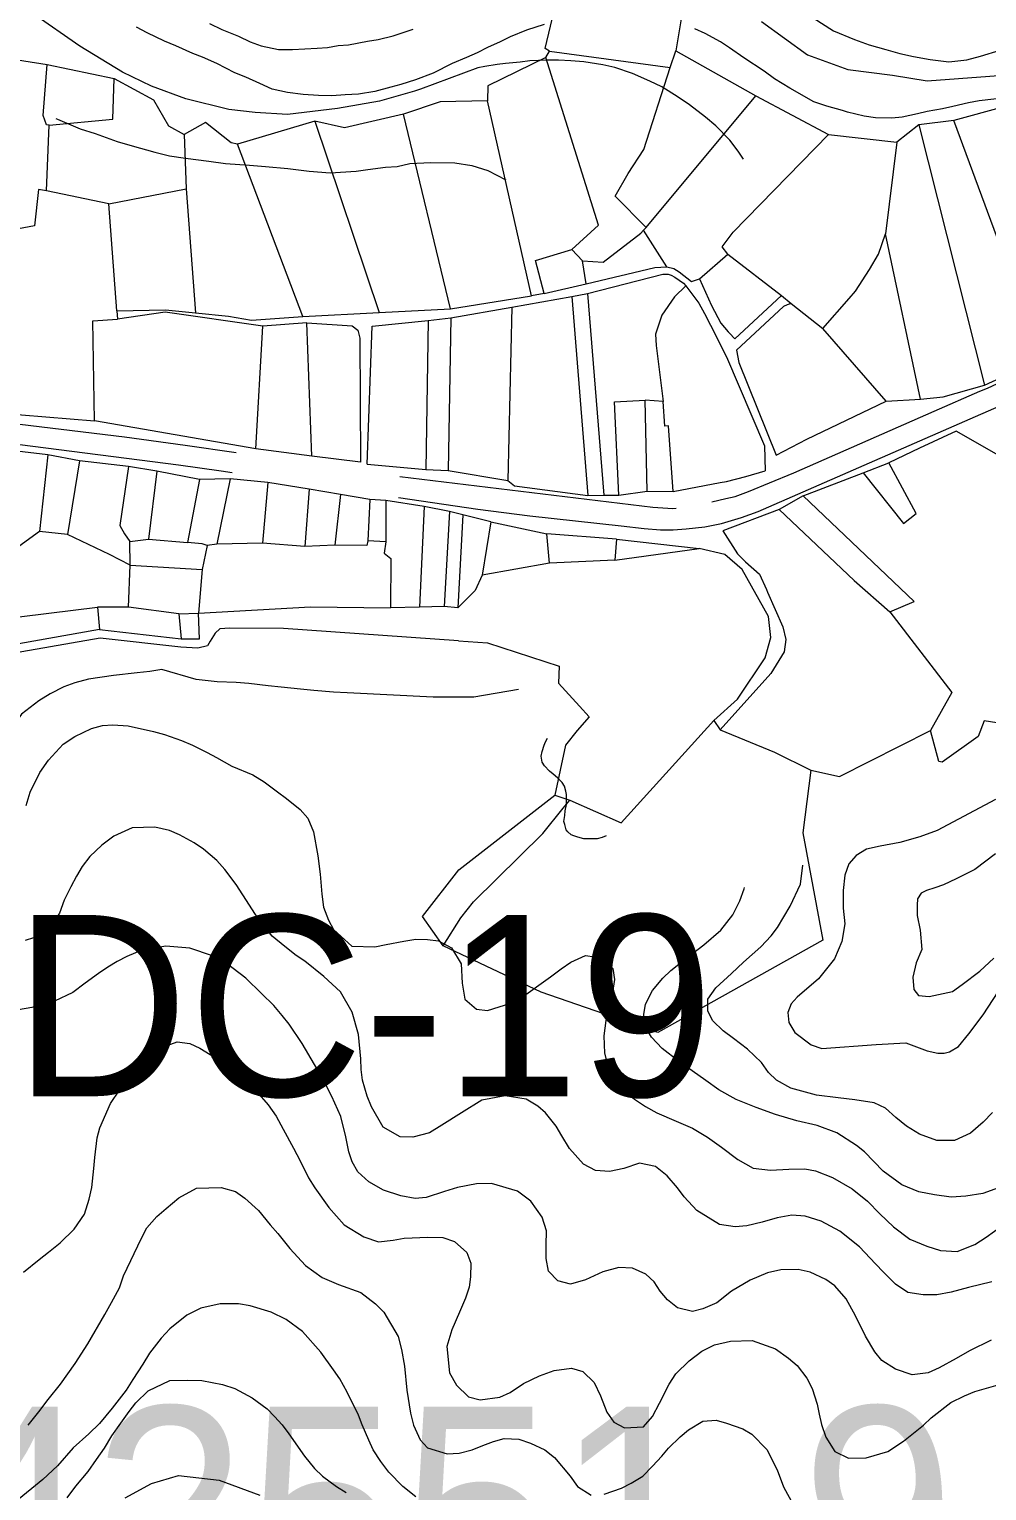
# Model space of a CAD drawing. Header units: metres. Extents: x 548946 to 557077, y 1838800 to 1845419.
# Drawn here: x 553408 to 553778, y 1839396 to 1839960 of the extents above; entities that cross this region are included whole.
import ezdxf
from ezdxf.enums import TextEntityAlignment as Align

# ---------------------------------------------------------------- set-up
doc = ezdxf.new("R2010")
doc.units = ezdxf.units.M
doc.header["$LTSCALE"] = 28
for name, color, linetype, lineweight in [('1', 7, 'Continuous', 13), ('10', 7, 'Continuous', 13), ('2', 7, 'Continuous', 13), ('22', 7, 'Continuous', 13), ('30', 7, 'Continuous', 13), ('55', 7, 'Continuous', 35)]:
    doc.layers.add(name, color=color, linetype=linetype, lineweight=lineweight)
doc.layers.add('61', color=7, linetype='Continuous')

msp = doc.modelspace()

# ---------------------------------------------------------------- linework, layer by layer
at = {"layer": '1'}
for points in [[(553683.64, 1839909.72), (553681.51, 1839912.76), (553678.37, 1839917), (553672.88, 1839922.6), (553668.99, 1839925.89), (553662.73, 1839930.74), (553658.39, 1839933.7), (553652.05, 1839937.58), (553647.5, 1839939.85), (553640.78, 1839942.83), (553633.95, 1839945.04), (553629.34, 1839946.15), (553621.96, 1839947.25), (553616.95, 1839947.65), (553612.15, 1839947.89), (553607.75, 1839947.98), (553601.11, 1839947.63), (553597.34, 1839947.21), (553591.68, 1839946.59), (553588.47, 1839946.24), (553583.69, 1839945.42), (553581.07, 1839944.94), (553558.85, 1839936.7), (553556.59, 1839935.94), (553543.09, 1839932.15), (553526.84, 1839929.29), (553507.54, 1839926.97), (553495.12, 1839927.7), (553484.95, 1839928.86), (553468.27, 1839933), (553455.04, 1839937.88), (553443.87, 1839943.33), (553427.43, 1839953.31), (553409.28, 1839965.92)], [(553710.44, 1839964.27), (553718.4, 1839959.29), (553726.45, 1839955.88), (553732.13, 1839953.91), (553738.58, 1839952.02), (553743.95, 1839950.53), (553749.29, 1839949.3), (553755.65, 1839948.18), (553762.91, 1839947.28), (553769.84, 1839948.05), (553775.16, 1839949.41), (553782.7, 1839951.8), (553788.24, 1839953.45), (553792.32, 1839954.16), (553799.4, 1839955.99), (553807.63, 1839958.06), (553815.97, 1839960.28)], [(553606.68, 1839961.68), (553599.77, 1839959.49), (553593.55, 1839956.98), (553589.6, 1839954.99), (553584.78, 1839952.77), (553580.83, 1839950.77), (553576.61, 1839949.01), (553571.15, 1839946.58), (553563.75, 1839942.91), (553557.01, 1839940.35), (553551.36, 1839938.55), (553547.45, 1839937.47), (553541.25, 1839935.88), (553534.99, 1839934.8), (553529.83, 1839934.49), (553524.66, 1839934.18), (553519.58, 1839934.27), (553513.55, 1839934.65), (553507.61, 1839935.43), (553501.62, 1839936.72), (553496.82, 1839938.92), (553491.49, 1839941.32), (553487.26, 1839943.07), (553480.24, 1839946.59), (553474.76, 1839949.11), (553470.97, 1839950.51), (553464.4, 1839953.43), (553460.04, 1839955.29), (553453.44, 1839958.46), (553449.31, 1839960.61)], [(553770.43, 1839931.43), (553764.37, 1839930.1), (553760.47, 1839929.09), (553754.48, 1839928.05), (553750.75, 1839927.26), (553744.88, 1839925.94), (553740.81, 1839925.59), (553734.5, 1839925.66), (553730.23, 1839926.33), (553723.75, 1839927.91), (553721.78, 1839928.46), (553715.77, 1839930.18), (553710.72, 1839931.82), (553701.53, 1839937.12), (553695.6, 1839940.78), (553691.64, 1839943.73), (553683.79, 1839948.85), (553678.17, 1839952.65), (553674.66, 1839954.99), (553668.84, 1839958.25), (553664.87, 1839960.03)], [(553810.99, 1839904.89), (553810.43, 1839906.24), (553808.95, 1839910.18), (553807.97, 1839913.04), (553806.44, 1839917.35), (553804.85, 1839920.52), (553802.03, 1839924.5), (553799.37, 1839926.98), (553795.22, 1839929.96), (553793.63, 1839930.55), (553788.77, 1839932.21), (553783.72, 1839932.99), (553780.2, 1839932.89), (553774.54, 1839932.26), (553770.43, 1839931.43)], [(553418.12, 1839925.38), (553418.75, 1839925.12), (553427.48, 1839921.4), (553433.28, 1839919.57), (553441.81, 1839916.47), (553447.58, 1839914.9), (553456.31, 1839912.35), (553462.05, 1839911.03), (553468.13, 1839910.14), (553477.24, 1839908.93), (553483.58, 1839908.07), (553492.88, 1839907.4), (553499.05, 1839906.91), (553507.73, 1839906.05), (553515.89, 1839905.12), (553524.03, 1839904.46), (553534.11, 1839905.05), (553538.59, 1839905.67), (553545.39, 1839906.55), (553549.9, 1839906.92), (553554.73, 1839907.97), (553562.86, 1839908.48)], [(553562.86, 1839908.48), (553572.11, 1839908.32), (553578.74, 1839907.23), (553584.93, 1839905.31), (553591.88, 1839901.77)], [(553454.46, 1839711.86), (553449.58, 1839711.32), (553440.33, 1839710.3), (553430.73, 1839708.86), (553425.42, 1839707.49), (553421.16, 1839705.98), (553415.88, 1839703.19), (553411.62, 1839700.51), (553404.91, 1839695.35), (553399.39, 1839687.59), (553396.36, 1839680.88), (553392.21, 1839674.83), (553385.76, 1839670.87), (553377.19, 1839668.37), (553366.28, 1839669.38), (553360.77, 1839670.98), (553352.81, 1839672.44), (553347.61, 1839673.56), (553339.39, 1839676.17), (553334.51, 1839679.14), (553333.11, 1839680.26)], [(553596.71, 1839704.93), (553579.49, 1839701.94), (553563.84, 1839701.94), (553530.6, 1839703.63), (553525.32, 1839703.91), (553517.71, 1839704.5), (553512.6, 1839704.99), (553505.16, 1839705.79), (553500.13, 1839706.39), (553492.59, 1839707.27), (553487.68, 1839707.59), (553480.39, 1839707.93), (553472.28, 1839708.76), (553459.06, 1839712.63), (553454.46, 1839711.86)], [(553406.7, 1839660.17), (553408.22, 1839665.28), (553411.94, 1839672.84), (553415.31, 1839677.64), (553421, 1839683.86), (553425.49, 1839686.82), (553431.91, 1839689.87), (553436.08, 1839690.98), (553440.08, 1839691.29), (553446.1, 1839690.91), (553455.84, 1839688.73), (553460.01, 1839687.5), (553466.63, 1839685.24), (553470.85, 1839683.49), (553476.5, 1839680.6), (553480.1, 1839678.66), (553486.06, 1839675.28), (553494.22, 1839672.02), (553498.56, 1839669.25), (553503.67, 1839665.39), (553507.21, 1839662.79), (553512.48, 1839658.56), (553515.45, 1839655.24), (553517.59, 1839650.01), (553519.26, 1839640.7), (553520.17, 1839633.65), (553520.76, 1839625.91), (553521.44, 1839620.92), (553523.43, 1839615.8), (553525.26, 1839612.23), (553532.33, 1839605.86), (553541.21, 1839605.54), (553545.67, 1839606.42), (553552.41, 1839607.81), (553557.15, 1839608.46), (553561.57, 1839608.43), (553565.8, 1839607.85), (553570.91, 1839605.16), (553574.58, 1839598.94), (553575, 1839591.57), (553576.08, 1839585.32), (553580.53, 1839581.51), (553584.76, 1839580.94), (553593.81, 1839583.76), (553598.1, 1839586.18), (553604.61, 1839590.8), (553609.07, 1839594.02), (553613.15, 1839597.07), (553616.9, 1839599.7), (553622.61, 1839602.15)], [(553630.62, 1839648.39), (553629.07, 1839647.75), (553627.12, 1839647.25), (553624.06, 1839647.29), (553621.96, 1839647.25), (553619.59, 1839647.95), (553618.11, 1839648.45), (553617.02, 1839648.81), (553615.84, 1839649.92), (553615.17, 1839650.8), (553614.57, 1839652.83), (553614.26, 1839653.94), (553614.57, 1839656.27), (553614.76, 1839658.01), (553615.25, 1839660.54), (553615.25, 1839662.26), (553615.21, 1839664.36), (553615.06, 1839665.68), (553614.56, 1839667.63), (553613.64, 1839669.06), (553611.82, 1839670.86), (553610.14, 1839672.2), (553608.68, 1839673.38), (553606.73, 1839675.45), (553605.81, 1839676.88), (553605.46, 1839679.23), (553605.84, 1839680.99), (553606.61, 1839683.46), (553607.14, 1839684.76), (553607.97, 1839686.14)], [(553696.57, 1839500.91), (553690.78, 1839499.24), (553684.95, 1839497.81), (553680.44, 1839497.45), (553674.36, 1839498.34), (553665.57, 1839503.74), (553660.69, 1839509.06), (553658.1, 1839512.54), (553654.08, 1839517.17), (553649.66, 1839520.72), (553643.4, 1839521.98), (553637.38, 1839520.02), (553631.92, 1839518.77), (553626.41, 1839519.2), (553621.85, 1839521.69), (553616.37, 1839527.72), (553613.49, 1839532.6), (553611.27, 1839536.26), (553607.19, 1839541.4), (553604.17, 1839544.06), (553599.71, 1839546.69), (553591.64, 1839548.01), (553582.58, 1839546.37), (553574.67, 1839541.46), (553567.13, 1839536.73), (553562.39, 1839533.74), (553555.93, 1839532.12), (553551.11, 1839532.23), (553544.46, 1839535.92), (553539.95, 1839543.75), (553538.33, 1839547.86), (553536.48, 1839554.03), (553536.03, 1839558.15), (553535.83, 1839562.29), (553534.93, 1839571.68), (553532.54, 1839580.39), (553528.03, 1839588.22), (553521.53, 1839594.13), (553514.25, 1839599.97), (553510.89, 1839602.2), (553506.47, 1839605.74), (553501.62, 1839609.63), (553499.05, 1839612.86), (553495.23, 1839618.03), (553490.35, 1839625.69), (553487.7, 1839629.69), (553483.42, 1839635.46), (553480.32, 1839638.89), (553475.15, 1839643.26), (553471.5, 1839645.72), (553465.82, 1839648.87), (553462, 1839650.52), (553456.4, 1839651.73), (553447.58, 1839651.54), (553440.52, 1839648.29), (553435.84, 1839644.78), (553431.24, 1839640.5), (553428.29, 1839636.54), (553426.09, 1839632.91), (553423.95, 1839628.78), (553421.4, 1839623.55), (553419.48, 1839618.53), (553417.39, 1839615.05), (553412.73, 1839610.11), (553406.34, 1839607.98)], [(553780.92, 1839641.44), (553772.89, 1839635.4), (553765.66, 1839631.78), (553760.85, 1839629.56), (553757.44, 1839628.36), (553754.22, 1839627.35)], [(553779.76, 1839541.55), (553776.13, 1839537.9), (553771.27, 1839533.59), (553765.07, 1839530.83), (553758.19, 1839530.72), (553751.54, 1839533.24), (553746.52, 1839536.33), (553742.38, 1839539.64), (553738.47, 1839543.24), (553734.08, 1839545.36), (553726.54, 1839546.48), (553720.09, 1839547.2), (553711.78, 1839548.24), (553701.85, 1839551.05), (553696.31, 1839554.08), (553693.26, 1839556.99), (553690.49, 1839560.85), (553685.1, 1839566.11), (553679.71, 1839570.2), (553675.75, 1839573.14), (553671.81, 1839577), (553669.84, 1839580.69), (553669.85, 1839585.37), (553672.88, 1839589.73), (553678.91, 1839595.21), (553683.62, 1839599.63), (553690.25, 1839605.56), (553694.34, 1839609.78), (553696.71, 1839613.04), (553701.66, 1839621.26), (553705.67, 1839629.76), (553706.48, 1839637.04)], [(553680.74, 1839546.64), (553674.1, 1839550.33), (553669.02, 1839553.93), (553663.8, 1839557.65), (553658.57, 1839561.37), (553652.18, 1839566.26), (553648.05, 1839570.74), (553645.65, 1839574.77), (553645.14, 1839579.4), (553645.75, 1839583.36), (553648.41, 1839588.73), (553652.44, 1839593.46), (553655.5, 1839596.4), (553661.72, 1839601.25), (553668.33, 1839606.27), (553674.84, 1839612.06), (553679.53, 1839617.91), (553682.19, 1839623.27), (553683.88, 1839628.01), (553684.01, 1839628.5)], [(553754.22, 1839627.35), (553752.22, 1839626.34), (553750.81, 1839624.13), (553750.61, 1839621.71), (553750.61, 1839617.69), (553751.82, 1839612.05), (553752.41, 1839604.47), (553750.23, 1839599.42), (553749.03, 1839593.83), (553749.37, 1839589.04), (553751.18, 1839586.77), (553755.25, 1839586.32), (553764.33, 1839588.36), (553768.07, 1839590.98), (553774.78, 1839596.14), (553780.21, 1839601.16)], [(553622.61, 1839602.15), (553629.6, 1839601.22), (553633.17, 1839597.2), (553633.76, 1839592.97), (553633.02, 1839587.94), (553631.41, 1839581.27), (553630.44, 1839577.13), (553629.66, 1839571.19), (553629.88, 1839564.45), (553631.7, 1839557.37), (553636.58, 1839550.88), (553641.46, 1839546.74), (553645.79, 1839543.96), (553650.1, 1839541.45), (553657.61, 1839538.24), (553663.89, 1839535.55), (553669.74, 1839532.03), (553675.1, 1839528.2), (553681.35, 1839523.43), (553687.31, 1839520.05), (553694.02, 1839519.36), (553701.13, 1839519.75), (553707.24, 1839519.78), (553711.35, 1839519.06), (553718, 1839516.54), (553725.51, 1839512.16), (553731.5, 1839507.36), (553736.21, 1839502.42), (553741.57, 1839497.42), (553747.82, 1839492.64), (553754.35, 1839489.98), (553759.6, 1839488.35), (553766.03, 1839487.88), (553772.88, 1839490.59), (553777.25, 1839493.41), (553783.77, 1839498.03)], [(553405.61, 1839479.93), (553411.7, 1839484.89), (553415.3, 1839487.63), (553419.84, 1839491.25), (553425.24, 1839496.52), (553429.16, 1839502.29), (553430.99, 1839508.08), (553432.06, 1839512.62), (553432.8, 1839519.99), (553433.12, 1839524.18), (553434.1, 1839531.83), (553435.1, 1839535.72), (553439.28, 1839545.02), (553442.74, 1839550.21), (553445.37, 1839553.49), (553451.09, 1839560.63), (553457.63, 1839566.16), (553465, 1839568.92), (553469.88, 1839568.29), (553473.74, 1839566.37), (553477.64, 1839563.94), (553484.24, 1839559.59), (553490.94, 1839554.22), (553496.65, 1839548.48), (553500.07, 1839544.56), (553503.15, 1839540.22), (553505.91, 1839535.19), (553509.84, 1839527.82), (553512.47, 1839522.91), (553515.66, 1839516.37), (553518.17, 1839512.48), (553523.56, 1839504.88), (553529.49, 1839498.25), (553537.02, 1839493.62), (553542.7, 1839491.64), (553548.35, 1839492.26), (553552.55, 1839493.12), (553561.75, 1839493.48), (553567.49, 1839493.33), (553572.08, 1839491.76), (553576.84, 1839487.47), (553578.33, 1839483.47), (553578.26, 1839478.13), (553577.66, 1839474.16), (553576.31, 1839469.85), (553573.91, 1839464.52), (553571.02, 1839457.7), (553569.13, 1839451.24), (553570.12, 1839441.08), (553572.85, 1839436.31), (553577.39, 1839431.74), (553581.93, 1839430.67), (553589.5, 1839431.64), (553593.58, 1839433.52), (553598.67, 1839436.94), (553604.84, 1839439.96)], [(553782.04, 1839512.54), (553776.04, 1839510.32), (553769.39, 1839509.32), (553763.71, 1839508.96), (553757.37, 1839509.82), (553751.26, 1839510.97), (553744.73, 1839513.63), (553737.51, 1839518.95), (553730.32, 1839526.35), (553727.18, 1839528.87), (553719.62, 1839533.76), (553712.03, 1839536.56), (553704.15, 1839538.42), (553695.96, 1839540.77), (553688.51, 1839543.46), (553680.74, 1839546.64)], [(553407.44, 1839420.82), (553411.56, 1839425.96), (553415.19, 1839430.78), (553419.88, 1839436.63), (553425.62, 1839444.67), (553430.51, 1839452.24), (553437.06, 1839463.62), (553439.55, 1839468.19), (553442.7, 1839473.87), (553444.27, 1839478.46), (553451.25, 1839493.02), (553453.28, 1839497.01), (553457.08, 1839501.46), (553460.66, 1839504.46), (553465.66, 1839508.65), (553472.4, 1839512.38), (553481.99, 1839512.66), (553487.5, 1839511.05), (553491.04, 1839508.45), (553496.37, 1839503.71), (553500.88, 1839498.22), (553503.85, 1839494.91), (553508.52, 1839489.05), (553514.57, 1839482.56), (553520.93, 1839477.93), (553527.21, 1839475.24), (553535.89, 1839472.03), (553541.56, 1839467.72), (553544.79, 1839464.43), (553550.23, 1839455.15), (553551.57, 1839450.09), (553552.68, 1839443.58), (553553.69, 1839434.33), (553555.06, 1839425.5), (553556.22, 1839420.82), (553558.79, 1839415.25), (553561.61, 1839412.05), (553569.15, 1839409.76)], [(553779.41, 1839476.22), (553770.41, 1839474.06), (553763.73, 1839472.16), (553758.25, 1839471.16), (553752.91, 1839471.22), (553747.08, 1839472.14), (553742.32, 1839475.26), (553737.64, 1839479.95), (553734.56, 1839483.12), (553728.37, 1839489.72), (553720.81, 1839495.78), (553713.62, 1839499.67), (553707.43, 1839501.59), (553702.31, 1839501.94), (553696.57, 1839500.91)], [(553557.05, 1839393.21), (553552.06, 1839397.21), (553546.64, 1839402.73), (553543.59, 1839406.81), (553540.62, 1839411.3), (553538.91, 1839415.01), (553536.44, 1839420.98), (553534.98, 1839424.72), (553530.62, 1839433.61), (553527.72, 1839438.75), (553525.38, 1839442.26), (553520.47, 1839449.01), (553513.34, 1839457.07), (553506.98, 1839461.7), (553501.22, 1839464.44), (553493.14, 1839466.94), (553488.63, 1839467.74), (553481.61, 1839467.75), (553474.12, 1839466.01), (553468.7, 1839463.33), (553462.12, 1839458.06), (553458.75, 1839454.44), (553454.32, 1839448.61), (553451.66, 1839444.42), (553447.89, 1839438.54), (553445.23, 1839434.35)], [(553604.84, 1839439.96), (553610.46, 1839442.01), (553617.26, 1839442.89), (553621.57, 1839441.54), (553625.93, 1839437.34), (553628.33, 1839432.14), (553630.83, 1839425.92), (553633.6, 1839422.06), (553637.62, 1839419.77), (553644.99, 1839420.19), (553648.45, 1839424.21), (553651.14, 1839429.32), (553654.88, 1839436.63), (553657.43, 1839440.68), (553662.6, 1839445.67), (553667.52, 1839449.46), (553672.46, 1839451.83), (553678.54, 1839453.28), (553686.96, 1839453.56), (553695.9, 1839450.38), (553700.98, 1839446.78), (553704.29, 1839443.89), (553708.08, 1839438.98), (553710.07, 1839435.03), (553712.04, 1839429.01), (553712.86, 1839425.07), (553713.69, 1839421.12), (553715.39, 1839416.24), (553718.87, 1839410.64), (553724.09, 1839408.1), (553730.98, 1839408.2), (553739.29, 1839410.68), (553745.34, 1839414.73), (553749.89, 1839418.35), (553753.12, 1839420.92), (553756.06, 1839423.71), (553763.6, 1839429.61), (553768.91, 1839432.15), (553772.89, 1839433.89), (553782.85, 1839436.68)], [(553446.39, 1839426.15), (553449.02, 1839429.43), (553453.71, 1839434.11), (553462.1, 1839438.16), (553468.99, 1839438.27), (553474.47, 1839438.09), (553482.43, 1839436.62), (553487.28, 1839435.08), (553493.93, 1839431.39), (553499.73, 1839427.21), (553502.52, 1839424.27), (553505.49, 1839420.96), (553508.08, 1839417.47), (553514.1, 1839408.9), (553518, 1839404.13), (553521.06, 1839401.21), (553526.45, 1839397.12), (553530.22, 1839394.81)], [(553445.23, 1839434.35), (553439.88, 1839427.39), (553434.94, 1839421.51), (553430.82, 1839417.55), (553424.79, 1839412.07), (553418.79, 1839405.17), (553413.13, 1839399.86), (553393.25, 1839383.73)], [(553422.49, 1839392.83), (553425.89, 1839397.36), (553430.61, 1839402.96), (553433.87, 1839407.61), (553436.9, 1839411.97), (553439.76, 1839416.71), (553443.24, 1839421.64), (553446.39, 1839426.15)], [(553629.77, 1839394.2), (553636.54, 1839396.5), (553640.23, 1839398.47), (553644.74, 1839401.18), (553648.49, 1839404.97), (553652.09, 1839408.88), (553654.6, 1839412.02), (553659.2, 1839416.3), (553662.4, 1839419.12), (553667.89, 1839422.45), (553673.06, 1839422.76), (553677.08, 1839421.65), (553683.3, 1839419.47), (553686.79, 1839417.38), (553692.63, 1839411.52), (553696.62, 1839403.64), (553699.04, 1839397.01), (553702.78, 1839390.27)], [(553569.15, 1839409.76), (553573.8, 1839410.01), (553578.86, 1839411.35), (553582.97, 1839412.97), (553587.08, 1839414.6), (553591.25, 1839415.7), (553596.88, 1839415.41), (553601.33, 1839413.95), (553606.95, 1839411.32), (553610.66, 1839408.35), (553616.65, 1839401.2), (553619.56, 1839397.23), (553624.75, 1839393.77)]]:
    msp.add_lwpolyline(points, dxfattribs=at)
at = {"layer": '10'}
for p, q in [((553655.34, 1839945.16), (553657.44, 1839951.55)), ((553657.44, 1839951.55), (553688.32, 1839934.14)), ((553646, 1839883.33), (553688.32, 1839934.14)), ((553688.32, 1839934.14), (553716.44, 1839919.18)), ((553601.74, 1839856.89), (553584.81, 1839932.17)), ((553784.05, 1839929.96), (553764.8, 1839924.57)), ((553414.49, 1839897.53), (553415.59, 1839922.77)), ((553518.06, 1839924.38), (553488.19, 1839915.44)), ((553518.06, 1839924.38), (553542.89, 1839850.47)), ((553570.5, 1839851.88), (553552.28, 1839927.1)), ((553751.34, 1839922.93), (553742.84, 1839916.32)), ((553764.8, 1839924.57), (553751.34, 1839922.93)), ((553751.34, 1839922.93), (553776.6, 1839822.47)), ((553798.23, 1839834.1), (553764.8, 1839924.57)), ((553467.66, 1839919.27), (553468.49, 1839898.2)), ((553716.44, 1839919.18), (553742.84, 1839916.32)), ((553513.47, 1839848.96), (553488.19, 1839915.44)), ((553742.84, 1839916.32), (553738.46, 1839880.89)), ((553646, 1839883.33), (553644.96, 1839882.3)), ((553654.05, 1839868.14), (553644.96, 1839882.3)), ((553751.97, 1839816.97), (553738.46, 1839880.89)), ((553617.36, 1839874.78), (553621.47, 1839870.49)), ((553666.57, 1839863.49), (553677.57, 1839872.98)), ((553677.57, 1839872.98), (553698.27, 1839857)), ((553622.83, 1839861.54), (553621.47, 1839870.49)), ((553606.68, 1839857.89), (553622.83, 1839861.54)), ((553570.5, 1839851.88), (553601.74, 1839856.89)), ((553594.13, 1839852.58), (553617.32, 1839856.68)), ((553606.68, 1839857.89), (553601.74, 1839856.89)), ((553617.32, 1839856.68), (553623.4, 1839857.79)), ((553617.32, 1839856.68), (553623.46, 1839779.82)), ((553623.4, 1839857.79), (553629.74, 1839779.99)), ((553698.27, 1839857), (553702.02, 1839853.92)), ((553441.65, 1839851.2), (553441.89, 1839847.97)), ((553513.47, 1839848.96), (553542.89, 1839850.47)), ((553542.89, 1839850.47), (553570.5, 1839851.88)), ((553570.6, 1839848.4), (553594.13, 1839852.58)), ((553594.13, 1839852.58), (553592.59, 1839785.63)), ((553702.02, 1839853.92), (553714.18, 1839844.26)), ((553495.28, 1839797.86), (553498.08, 1839845.16)), ((553515.06, 1839846.54), (553498.08, 1839845.16)), ((553561.91, 1839847.44), (553560.99, 1839789.82)), ((553561.91, 1839847.44), (553570.6, 1839848.4)), ((553570.6, 1839848.4), (553569.58, 1839789.45)), ((553738.66, 1839816.31), (553714.18, 1839844.26)), ((553652.54, 1839816.09), (553645.7, 1839816.6)), ((553646.37, 1839781.45), (553645.7, 1839816.6)), ((553738.66, 1839816.31), (553751.97, 1839816.97)), ((553495.28, 1839797.86), (553433.02, 1839808.65)), ((553415.01, 1839795.57), (553411.79, 1839765.97)), ((553427.2, 1839793.26), (553422.63, 1839764.78)), ((553516.91, 1839795.02), (553495.28, 1839797.86)), ((553457.11, 1839789.23), (553453.95, 1839763.03)), ((553538.36, 1839791.96), (553560.99, 1839789.82)), ((553706.6, 1839779.75), (553729.74, 1839788.64)), ((553729.74, 1839788.64), (553739.75, 1839792.51)), ((553473.53, 1839785.97), (553469.01, 1839761.67)), ((553485.4, 1839786.25), (553473.53, 1839785.97)), ((553485.4, 1839786.25), (553480.24, 1839761.01)), ((553499.97, 1839784.88), (553485.4, 1839786.25)), ((553499.97, 1839784.88), (553497.94, 1839761.48)), ((553515.86, 1839782.33), (553499.97, 1839784.88)), ((553515.86, 1839782.33), (553514.29, 1839760.09)), ((553528.05, 1839780.2), (553515.86, 1839782.33)), ((553528.05, 1839780.2), (553525.79, 1839760.66)), ((553539.3, 1839778.25), (553528.05, 1839780.2)), ((553539.3, 1839778.25), (553538.56, 1839762.29)), ((553545.54, 1839777.9), (553545.49, 1839762)), ((553635.44, 1839779.93), (553646.37, 1839781.45)), ((553646.37, 1839781.45), (553656.41, 1839781.4)), ((553560.3, 1839775.61), (553558.57, 1839736.78)), ((553570.04, 1839773.64), (553560.3, 1839775.61)), ((553570.04, 1839773.64), (553568.05, 1839737.03)), ((553575.19, 1839772.4), (553570.04, 1839773.64)), ((553575.19, 1839772.4), (553573.33, 1839736.48)), ((553586.07, 1839769.66), (553575.19, 1839772.4)), ((553586.07, 1839769.66), (553582.67, 1839749.02)), ((553586.07, 1839769.66), (553607.68, 1839765.09)), ((553634.56, 1839763.03), (553607.68, 1839765.09)), ((553608.66, 1839753.74), (553607.68, 1839765.09)), ((553446.66, 1839762.04), (553453.95, 1839763.03)), ((553446.76, 1839752.98), (553446.66, 1839762.04)), ((553453.95, 1839763.03), (553469.01, 1839761.67)), ((553476.58, 1839760.51), (553474.61, 1839751.2)), ((553545.49, 1839762), (553538.56, 1839762.29)), ((553634.56, 1839763.03), (553633.92, 1839754.86)), ((553633.92, 1839754.86), (553666.53, 1839759.32)), ((553634.56, 1839763.03), (553666.53, 1839759.32)), ((553446.13, 1839736.73), (553446.76, 1839752.98)), ((553446.76, 1839752.98), (553474.61, 1839751.2)), ((553474.61, 1839751.2), (553473.26, 1839734.41)), ((553392.52, 1839731.64), (553434.18, 1839736.7)), ((553446.13, 1839736.73), (553434.18, 1839736.7)), ((553434.18, 1839736.7), (553434.95, 1839728.07)), ((553465.63, 1839734.1), (553446.13, 1839736.73)), ((553558.57, 1839736.78), (553547.27, 1839736.48)), ((553465.63, 1839734.1), (553473.26, 1839734.41)), ((553465.63, 1839734.1), (553466.45, 1839724.45)), ((553434.95, 1839728.07), (553466.45, 1839724.45)), ((553672.19, 1839692.94), (553674.53, 1839689.33)), ((553610.74, 1839664.18), (553616.61, 1839662.21))]:
    msp.add_line(p, q, dxfattribs=at)
for points in [[(553608.66, 1839951.41), (553607.07, 1839952.49), (553623.62, 1840022.04), (553666.24, 1840004.16), (553657.44, 1839951.55)], [(553378.55, 1839951.96), (553414.74, 1839946.31), (553440.64, 1839940.89)], [(553607.31, 1839948.94), (553608.66, 1839951.41), (553655.34, 1839945.16)], [(553415.59, 1839922.77), (553414.46, 1839922.96), (553413.18, 1839926.5), (553414.74, 1839946.31)], [(553607.31, 1839948.94), (553584.89, 1839938.05), (553584.81, 1839932.17)], [(553617.36, 1839874.78), (553627.58, 1839884.23), (553607.31, 1839948.94)], [(553415.59, 1839922.77), (553440.17, 1839925.2), (553440.64, 1839940.89)], [(553440.64, 1839940.89), (553455.88, 1839932.66), (553461.62, 1839922.58), (553467.66, 1839919.27)], [(553646, 1839883.33), (553634.04, 1839895.41), (553639.12, 1839904.2), (553645.13, 1839913.43), (553655.34, 1839945.16)], [(553584.81, 1839932.17), (553566.52, 1839931.82), (553552.28, 1839927.1)], [(553488.19, 1839915.44), (553485.86, 1839916.01), (553475.94, 1839923.86), (553467.66, 1839919.27)], [(553552.28, 1839927.1), (553529.6, 1839921.81), (553518.06, 1839924.38)], [(553677.57, 1839872.98), (553675.32, 1839875.86), (553679.66, 1839881.54), (553716.44, 1839919.18)], [(553414.49, 1839897.53), (553411.43, 1839897.95), (553409.9, 1839883.95), (553384.22, 1839879.23)], [(553441.65, 1839851.2), (553438.59, 1839892.51), (553414.49, 1839897.53)], [(553438.59, 1839892.51), (553468.49, 1839898.2), (553471.99, 1839850.39)], [(553621.47, 1839870.49), (553629.37, 1839869.96), (553643.92, 1839881.18), (553644.96, 1839882.3)], [(553714.18, 1839844.26), (553724.34, 1839855.89), (553726.83, 1839858.67), (553732.3, 1839867.14), (553735.77, 1839872.99), (553738.46, 1839880.89)], [(553606.68, 1839857.89), (553603.36, 1839870.53), (553617.36, 1839874.78)], [(553622.83, 1839861.54), (553649.35, 1839867.84), (553654.05, 1839868.14)], [(553654.05, 1839868.14), (553656.72, 1839867.48), (553658.78, 1839866.16), (553663.55, 1839862.42), (553666.57, 1839863.49)], [(553623.4, 1839857.79), (553652.42, 1839865.33), (553654.52, 1839865.31), (553655.62, 1839864.97), (553657.05, 1839864.16), (553660.41, 1839861.76), (553661.37, 1839860.75)], [(553661.37, 1839860.75), (553657, 1839856.52), (553652.11, 1839849.45), (553649.68, 1839842.18), (553649.89, 1839837.72), (553652.54, 1839816.09)], [(553661.37, 1839860.75), (553666.35, 1839854.05), (553668.54, 1839850.09), (553670.82, 1839845.59), (553677.1, 1839833.38), (553691.75, 1839799.05), (553691.94, 1839789.42)], [(553666.57, 1839863.49), (553671.27, 1839853.21), (553674.79, 1839846.33), (553677.72, 1839843.07)], [(553677.72, 1839843.07), (553678.25, 1839842.48), (553680.2, 1839840.32), (553698.27, 1839857)], [(553441.65, 1839851.2), (553460.51, 1839851.53), (553471.99, 1839850.39)], [(553498.08, 1839845.16), (553460.37, 1839850.65), (553441.89, 1839847.97)], [(553471.99, 1839850.39), (553484.84, 1839849.11), (553493.69, 1839847.54), (553513.47, 1839848.96)], [(553702.02, 1839853.92), (553700.43, 1839853.45), (553699.03, 1839852.76), (553680.96, 1839835.97), (553681.8, 1839831.23), (553696.18, 1839795.41)], [(553433.02, 1839808.65), (553432.4, 1839847.29), (553441.89, 1839847.97)], [(553535.73, 1839792.76), (553516.91, 1839795.02), (553515.06, 1839846.54)], [(553515.06, 1839846.54), (553532.58, 1839845.39), (553534.66, 1839843.71), (553535.51, 1839840.53), (553535.73, 1839792.76)], [(553538.36, 1839791.96), (553540.26, 1839845.17), (553561.91, 1839847.44)], [(553776.6, 1839822.47), (553785.85, 1839826.64), (553791.06, 1839829.65), (553798.23, 1839834.1)], [(553751.97, 1839816.97), (553760.67, 1839817.94), (553776.6, 1839822.47)], [(553635.44, 1839779.93), (553633.75, 1839816.02), (553645.7, 1839816.6)], [(553656.41, 1839781.4), (553654.67, 1839806.73), (553653.28, 1839806.6), (553652.54, 1839816.09)], [(553696.18, 1839795.41), (553708, 1839801.65), (553738.66, 1839816.31)], [(553393.04, 1839812), (553404.86, 1839811.01), (553433.02, 1839808.65)], [(553765.69, 1839804.63), (553751.58, 1839798.15), (553739.75, 1839792.51)], [(553819.59, 1839781.2), (553804.79, 1839780.94), (553792.86, 1839785.67), (553785.73, 1839793.16), (553765.69, 1839804.63)], [(553473.53, 1839785.97), (553457.11, 1839789.23), (553446.13, 1839791.08), (553427.2, 1839793.26), (553415.01, 1839795.57), (553384.41, 1839799.2), (553364.49, 1839801.36), (553355.7, 1839802.09)], [(553446.13, 1839791.08), (553442.89, 1839768.27), (553444.57, 1839765.06), (553446.66, 1839762.04)], [(553560.99, 1839789.82), (553569.58, 1839789.45), (553592.59, 1839785.63)], [(553656.41, 1839781.4), (553674.64, 1839784.87), (553677.08, 1839785.21), (553684.49, 1839787.21), (553691.94, 1839789.42)], [(553729.74, 1839788.64), (553745.4, 1839769.06), (553750.32, 1839772.86), (553739.75, 1839792.51)], [(553592.59, 1839785.63), (553595.25, 1839783.56), (553623.46, 1839779.82)], [(553560.3, 1839775.61), (553545.54, 1839777.9), (553539.3, 1839778.25)], [(553623.46, 1839779.82), (553629.74, 1839779.99), (553635.44, 1839779.93)], [(553706.6, 1839779.75), (553697.37, 1839774.38), (553675.67, 1839766.24)], [(553740.04, 1839734.97), (553749.44, 1839738.85), (553706.6, 1839779.75)], [(553697.37, 1839774.38), (553726.32, 1839747.05), (553740.04, 1839734.97)], [(553422.63, 1839764.78), (553411.79, 1839765.97), (553392.33, 1839751.96)], [(553446.76, 1839752.98), (553438.83, 1839757.03), (553422.63, 1839764.78)], [(553675.67, 1839766.24), (553681.3, 1839757.34), (553684.39, 1839754.28), (553689.84, 1839749.47), (553692.43, 1839743.58)], [(553476.58, 1839760.51), (553474.59, 1839761.17), (553469.01, 1839761.67)], [(553480.24, 1839761.01), (553480.23, 1839761.01), (553476.58, 1839760.51)], [(553525.79, 1839760.66), (553514.29, 1839760.09), (553497.94, 1839761.48), (553480.24, 1839761.01)], [(553538.56, 1839762.29), (553538.2, 1839760.48), (553525.79, 1839760.66)], [(553545.49, 1839762), (553544.82, 1839757.54), (553547.39, 1839755.52), (553547.27, 1839736.48)], [(553633.92, 1839754.86), (553608.66, 1839753.74), (553582.67, 1839749.02)], [(553582.67, 1839749.02), (553580.02, 1839743.19), (553573.33, 1839736.48)], [(553692.43, 1839743.58), (553692.89, 1839742.54), (553698.79, 1839729.16), (553699.94, 1839724.29), (553699.3, 1839719.53), (553694.2, 1839711.06), (553674.53, 1839689.33)], [(553473.26, 1839734.41), (553516.45, 1839736.8), (553547.27, 1839736.48)], [(553573.33, 1839736.48), (553568.05, 1839737.03), (553558.57, 1839736.78)], [(553466.45, 1839724.45), (553473.54, 1839724.53), (553473.26, 1839734.41)], [(553740.04, 1839734.97), (553764.01, 1839703.73), (553755.85, 1839689.1)], [(553573.51, 1839723.78), (553505.95, 1839728.44), (553485.35, 1839728.67), (553481.42, 1839728.37), (553479.57, 1839726.67), (553477.76, 1839723.59), (553476.61, 1839721.85), (553472.98, 1839720.93), (553466.44, 1839721.22), (553435.2, 1839724.81), (553404.93, 1839719.44), (553402.04, 1839718.85), (553400.73, 1839717.42), (553399.16, 1839713.83), (553396.51, 1839700.83), (553390.24, 1839693.19), (553384.09, 1839686.85), (553377, 1839677.43)], [(553434.95, 1839728.07), (553403.81, 1839722.55), (553400.07, 1839721.78)], [(553573.51, 1839723.78), (553584.78, 1839723), (553612.43, 1839713.94), (553612.17, 1839707.37), (553620.29, 1839698.45), (553624.05, 1839694.4), (553619.39, 1839689.07), (553614.82, 1839683.41), (553610.74, 1839664.18)], [(553616.61, 1839662.21), (553636.43, 1839653.5), (553672.19, 1839692.94)], [(553810.09, 1839687.5), (553776.56, 1839692.8), (553774.25, 1839686.76), (553760.35, 1839676.85), (553758.99, 1839677.06), (553755.85, 1839689.1)], [(553674.53, 1839689.33), (553695.53, 1839680.67), (553709.63, 1839673.74)], [(553709.63, 1839673.74), (553720.66, 1839671.31), (553755.85, 1839689.1)], [(553709.63, 1839673.74), (553706.55, 1839649.6), (553714.26, 1839608.18), (553650.52, 1839572.47), (553605.43, 1839588.1), (553567.6, 1839605.93)], [(553567.6, 1839605.93), (553559.66, 1839617.26), (553573.66, 1839635.24), (553610.74, 1839664.18)], [(553567.6, 1839605.93), (553574.52, 1839616.7), (553579.34, 1839622.97), (553606.14, 1839649.26), (553614.02, 1839659.05), (553616.61, 1839662.21)]]:
    msp.add_lwpolyline(points, dxfattribs=at)
at = {"layer": '2'}
for points in [[(553690.57, 1839962.86), (553708.27, 1839949.97), (553723.89, 1839944.38), (553741.18, 1839942.14), (553754.56, 1839939.9), (553790.81, 1839942.7), (553823.72, 1839948.85), (553855.3, 1839953.82), (553861.9, 1839954.15), (553870.3, 1839954.69), (553878.35, 1839955.97), (553883.35, 1839956.65), (553889.83, 1839958.01), (553894.54, 1839958.92), (553899.14, 1839959.69), (553904.62, 1839960.68)], [(553477.49, 1839962.15), (553482.17, 1839959.81), (553488.7, 1839957.14), (553493.1, 1839955.03), (553497.44, 1839953.42), (553504.09, 1839952.07), (553509.43, 1839952.01), (553518.99, 1839952.55), (553522.99, 1839952.86), (553527.07, 1839953.57), (553531.07, 1839953.88), (553538.47, 1839955.21), (553542.55, 1839955.92), (553548.38, 1839957.34), (553556.03, 1839959.88)], [(553780.87, 1839662.49), (553758.42, 1839650.44), (553751.62, 1839648.09), (553743.99, 1839645.87), (553736.37, 1839644.46), (553731.15, 1839643.25), (553727.13, 1839640.84), (553724.32, 1839637.62), (553722.72, 1839633.19), (553722.11, 1839627.35), (553722.11, 1839620.51), (553722.71, 1839614.46), (553721.51, 1839607.62), (553718.7, 1839600.98), (553712.55, 1839593.26), (553704.31, 1839586.09), (553702.05, 1839583.6), (553700.69, 1839580.19), (553701.14, 1839576.33), (553703.41, 1839572.47), (553709.75, 1839567.7), (553713.79, 1839566.26), (553734.76, 1839567.88), (553746.32, 1839568.46), (553754.57, 1839565.43), (553758.64, 1839564.52), (553761.13, 1839564.52), (553763.17, 1839564.98), (553766.57, 1839567.02), (553770.64, 1839572.02), (553776.08, 1839579.28), (553783.8, 1839591.13)], [(553667.93, 1839465.77), (553663.88, 1839464.8), (553658.14, 1839466.12), (553654.29, 1839469.21), (553651.44, 1839472.66), (553649.1, 1839476.18), (553645.9, 1839479.21), (553640.71, 1839481.5), (553635.48, 1839481.7), (553629.29, 1839480.11), (553622.6, 1839477.03), (553616.81, 1839475.35), (553611.98, 1839476.64), (553608.33, 1839480.27), (553607.39, 1839485.24), (553607.48, 1839490.32), (553607.52, 1839495.92), (553605.9, 1839501.2), (553601.45, 1839507.35), (553596.34, 1839511.21), (553586.26, 1839514.13), (553580.55, 1839514.02), (553573.16, 1839512.68), (553568.13, 1839511.09), (553561.1, 1839508.76), (553556.85, 1839508.42), (553551.28, 1839509.36), (553544.66, 1839511.63), (553538.98, 1839514.77), (553534.65, 1839518.72), (553532.54, 1839522.52), (553531.2, 1839526.4), (553530.03, 1839532.25), (553528.13, 1839540.11), (553524.68, 1839547.79), (553520.89, 1839555.05), (553517.98, 1839560.19), (553513.2, 1839568.25), (553508.21, 1839575.76), (553505.5, 1839579.1), (553502.22, 1839582.9), (553497.54, 1839587.59), (553491.44, 1839593.42), (553483.9, 1839599.22), (553478.65, 1839602.03), (553469.86, 1839605.09), (553460.55, 1839605.76), (553451.36, 1839604.22), (553445.5, 1839601.89), (553441.82, 1839599.92), (553438.16, 1839597.7), (553434.53, 1839595.22), (553429.48, 1839591.54), (553424.68, 1839587.89), (553417.62, 1839584.64), (553408.8, 1839582.11), (553403.68, 1839581.29)], [(553779.16, 1839453.7), (553770.9, 1839449.54), (553765.76, 1839446.63), (553759.13, 1839443.04), (553754.93, 1839441.01), (553748.77, 1839440.33), (553742.29, 1839442.48), (553736.98, 1839445.8), (553734.27, 1839449.14), (553730.74, 1839455.26), (553726.89, 1839463.03), (553723.3, 1839469.65), (553718.85, 1839474.63), (553715.45, 1839477.11), (553709.29, 1839479.95), (553704.75, 1839481.01), (553698.01, 1839480.78), (553692.93, 1839479.7), (553686.22, 1839476.88), (553679.02, 1839472.58), (553673.27, 1839468.05), (553667.93, 1839465.77)], [(553444.95, 1839392.76), (553455.08, 1839398.3), (553465.49, 1839401.39), (553481.19, 1839399.61), (553496.82, 1839393.77)]]:
    msp.add_lwpolyline(points, dxfattribs=at)
at = {"layer": '22'}
for p, q in [((553141.31, 1839838.38), (553444.65, 1839802.55)), ((553656.3, 1839774.85), (553657.66, 1839774.97))]:
    msp.add_line(p, q, dxfattribs=at)
for points in [[(553671.42, 1839777.35), (553676.84, 1839778.67), (553680.37, 1839779.51), (553685.49, 1839781.42), (553693.7, 1839784.68), (553703.06, 1839788.6), (553757.17, 1839812.34), (553774.85, 1839820.14), (553777.79, 1839821.31), (553785.76, 1839825.03), (553816.93, 1839845.91), (553822.89, 1839851.04), (553828.31, 1839856.19), (553832.13, 1839859.71), (553835.58, 1839863.32), (553841.08, 1839869.6)], [(553208.43, 1839822.66), (553208.53, 1839822.65), (553266.28, 1839815.81), (553319.45, 1839809.59), (553371.29, 1839803.48), (553404.21, 1839799.56), (553465.54, 1839791.62), (553482.01, 1839789.37), (553486.21, 1839788.72)], [(553550.36, 1839779.06), (553581.09, 1839774.56), (553601.06, 1839772.03), (553636.34, 1839768.11), (553645.31, 1839767.04), (553651.59, 1839766.57), (553656.47, 1839766.54), (553661.44, 1839766.9), (553668.68, 1839767.71), (553675.17, 1839768.98), (553682.88, 1839771.33), (553689.22, 1839773.68), (553784.33, 1839815.17), (553799.13, 1839822.96)], [(553444.65, 1839802.55), (553467.99, 1839799.3), (553487.71, 1839796.42)], [(553550.88, 1839787.18), (553648.56, 1839775.33), (553656.3, 1839774.85)]]:
    msp.add_lwpolyline(points, dxfattribs=at)
at = {"layer": '30'}
msp.add_lwpolyline([(553672.19, 1839692.94), (553681.24, 1839701.25), (553692.01, 1839717.14), (553694.09, 1839725.04), (553693.2, 1839733.1), (553683.05, 1839751.22), (553676.45, 1839757.02), (553666.53, 1839759.32)], dxfattribs=at)

# ---------------------------------------------------------------- texts
at = {"layer": '55'}
msp.add_text('842551-9', height=80, dxfattribs=at).set_placement((553539.36, 1839348.04), align=Align.CENTER)
at = {"layer": '61'}
msp.add_text('DC-19', height=70, dxfattribs=at).set_placement((553536.96, 1839547.87), align=Align.CENTER)

doc.saveas('drawing.dxf')
